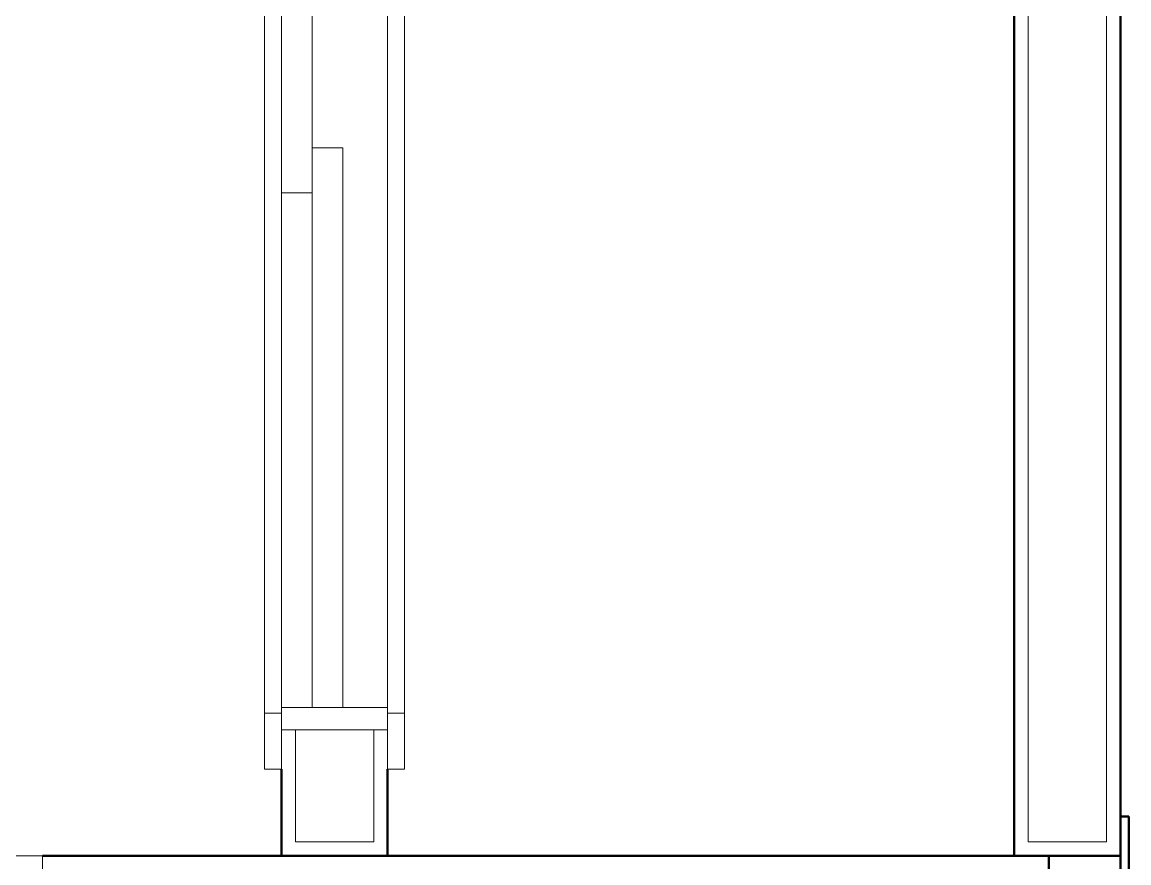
# Model space of a CAD drawing. Header units: inches. Extents: x -4235 to -464, y 9767 to 12347.
# Drawn here: x -3456.43 to -3406.97, y 11753.25 to 11790.81 of the extents above; entities that cross this region are included whole.
import ezdxf

# ---------------------------------------------------------------- set-up
doc = ezdxf.new("R2010")
doc.units = ezdxf.units.IN
doc.header["$MEASUREMENT"] = 0
for name, color, linetype, lineweight in [('0-1', 7, 'Continuous', 5), ('0-2', 10, 'Continuous', 9), ('A-DOOR-1', 10, 'Continuous', 9), ('A-DOOR-2', 50, 'Continuous', 20), ('A-DOOR-FRAM-1', 10, 'Continuous', 9), ('A-DOOR-FRAM-3', 50, 'Continuous', 20), ('A-WALL-1', 7, 'Continuous', 50), ('A-WALL-2', 250, 'Continuous', 13), ('A-WALL-3', 10, 'Continuous', 9), ('I-WALL-1', 7, 'Continuous', 50), ('I-WALL-2', 10, 'Continuous', 9)]:
    doc.layers.add(name, color=color, linetype=linetype, lineweight=lineweight)

# ---------------------------------------------------------------- blocks, each defined once
blk = doc.blocks.new('SLIDING - FLUSH - 4-0 x 6-8-3203583-BACKGROUND - RCP - 3RD FLOOR')
at = {"layer": 'A-DOOR-1'}
for p, q in [((-26.75, 2.5), (-26.75, 3.25)), ((-24.25, 3.25), (-26.75, 3.25)), ((24.25, 3.25), (-24.25, 3.25)), ((-24.25, 3.25), (-24.25, 2.5)), ((24.25, 2.5), (24.25, 3.25)), ((24.25, 3.25), (26.75, 3.25)), ((26.75, 3.25), (26.75, 2.5)), ((-26.75, 2.5), (-24.25, 2.5)), ((26.75, 2.5), (24.25, 2.5)), ((24, 0.5), (-1, 0.5)), ((-1, 0.5), (-1, -0.875)), ((24, 0.5), (24, -0.875)), ((1, -0.875), (-24, -0.875)), ((-24, -0.875), (-24, -2.25)), ((-1, -0.875), (24, -0.875)), ((1, -0.875), (1, -2.25)), ((-26.75, -3), (-26.75, -2.25)), ((-24.25, -2.25), (-26.75, -2.25)), ((-24.25, -2.25), (-24.25, -3)), ((-24, -2.25), (1, -2.25)), ((24.25, -2.25), (26.75, -2.25)), ((24.25, -3), (24.25, -2.25)), ((26.75, -2.25), (26.75, -3)), ((-26.75, -3), (-24.25, -3)), ((-24.25, -3), (24.25, -3)), ((26.75, -3), (24.25, -3))]:
    blk.add_line(p, q, dxfattribs=at)
at = {"layer": 'A-DOOR-FRAM-1'}
for p, q in [((-25, -2.25), (-25, 2.5)), ((-24, 2.5), (-25, 2.5)), ((24, 2.5), (-24, 2.5)), ((-24, 2.5), (-24, -2.25)), ((24, -2.25), (24, 2.5)), ((24, 2.5), (25, 2.5)), ((25, 2.5), (25, -2.25)), ((-25, -2.25), (-24, -2.25)), ((1, -2.25), (24, -2.25)), ((25, -2.25), (24, -2.25))]:
    blk.add_line(p, q, dxfattribs=at)
blk = doc.blocks.new('CTR - 1st Phase - Unit Layouts_rvt-1-BACKGROUND - RCP - 3RD FLOOR')
at = {"layer": 'A-WALL-1'}
for p, q in [((-3407.349, 11815.414), (-3407.349, 11753.564)), ((-3412.099, 11753.564), (-3412.099, 11812.454)), ((-3444.849, 11753.564), (-3444.849, 11757.439)), ((-3440.099, 11757.439), (-3440.099, 11753.564)), ((-3407.349, 11725.705), (-3407.349, 11755.33)), ((-3407.349, 11755.33), (-3406.974, 11755.33)), ((-3406.974, 11755.33), (-3406.974, 11725.705)), ((-3444.224, 11753.564), (-3444.849, 11753.564)), ((-3440.724, 11753.564), (-3444.224, 11753.564)), ((-3440.099, 11753.564), (-3440.724, 11753.564)), ((-3411.474, 11753.564), (-3412.099, 11753.564)), ((-3407.974, 11753.564), (-3411.474, 11753.564)), ((-3407.349, 11753.564), (-3407.974, 11753.564))]:
    blk.add_line(p, q, dxfattribs=at)
at = {"layer": 'A-WALL-2'}
for p, q in [((-3407.974, 11818.414), (-3407.974, 11754.189)), ((-3411.474, 11813.079), (-3411.474, 11754.189)), ((-3444.224, 11759.189), (-3444.224, 11754.189)), ((-3440.724, 11759.189), (-3440.724, 11754.189)), ((-3440.724, 11754.189), (-3444.224, 11754.189)), ((-3407.974, 11754.189), (-3411.474, 11754.189))]:
    blk.add_line(p, q, dxfattribs=at)
at = {"layer": 'A-WALL-3'}
blk.add_line((-3444.224, 11759.189), (-3440.099, 11759.189), dxfattribs=at)
at = {"layer": '0-2', "rotation": 269.9999999999993}
blk.add_blockref('SLIDING - FLUSH - 4-0 x 6-8-3203583-BACKGROUND - RCP - 3RD FLOOR', (-3442.599, 11784.189), dxfattribs=at)
blk = doc.blocks.new('HOLLOW METAL - UNIT DOOR-2191977-BACKGROUND - RCP - 3RD FLOOR')
at = {"layer": 'A-DOOR-1'}
blk.add_arc((18, -4.125), 36, 180, 270, dxfattribs=at)
at = {"layer": 'A-DOOR-2'}
for p, q in [((16.25, -4.125), (18, -4.125)), ((16.25, -40.125), (16.25, -4.125)), ((18, -4.125), (18, -40.125)), ((18, -40.125), (16.25, -40.125))]:
    blk.add_line(p, q, dxfattribs=at)
at = {"layer": 'A-DOOR-FRAM-3'}
for p, q in [((-20, 3.875), (-18, 3.875)), ((-20, -4.125), (-20, 3.875)), ((-18, 3.875), (-18, 1.9375)), ((18, 3.875), (20, 3.875)), ((18, 1.9375), (18, 3.875)), ((20, 3.875), (20, -4.125)), ((-18, 1.9375), (-17.375, 1.9375)), ((-17.375, 1.9375), (-17.375, -2.1875)), ((17.375, 1.9375), (18, 1.9375)), ((17.375, -2.1875), (17.375, 1.9375)), ((-18, -2.1875), (-18, -4.125)), ((-17.375, -2.1875), (-18, -2.1875)), ((18, -2.1875), (17.375, -2.1875)), ((18, -4.125), (18, -2.1875)), ((-18, -4.125), (-20, -4.125)), ((20, -4.125), (18, -4.125))]:
    blk.add_line(p, q, dxfattribs=at)
blk = doc.blocks.new('CTR - 1st Phase - Common Walls_rvt-1-BACKGROUND - RCP - 3RD FLOOR')
at = {"layer": 'I-WALL-1'}
for p, q in [((-3455.524, 11753.564), (-3418.299, 11753.564)), ((-3418.299, 11753.564), (-3411.174, 11753.564)), ((-3411.174, 11753.564), (-3410.549, 11753.564)), ((-3410.549, 11753.564), (-3410.549, 11725.364))]:
    blk.add_line(p, q, dxfattribs=at)
at = {"layer": 'I-WALL-2'}
blk.add_line((-3455.524, 11753.564), (-3455.524, 11745.814), dxfattribs=at)
at = {"layer": '0-2', "rotation": 180}
blk.add_blockref('HOLLOW METAL - UNIT DOOR-2191977-BACKGROUND - RCP - 3RD FLOOR', (-3475.524, 11749.439), dxfattribs=at)

msp = doc.modelspace()

# ---------------------------------------------------------------- block references
at = {"layer": '0-1'}
for name in ['CTR - 1st Phase - Unit Layouts_rvt-1-BACKGROUND - RCP - 3RD FLOOR', 'CTR - 1st Phase - Common Walls_rvt-1-BACKGROUND - RCP - 3RD FLOOR']:
    msp.add_blockref(name, (0, 0), dxfattribs=at)

doc.saveas('drawing.dxf')
